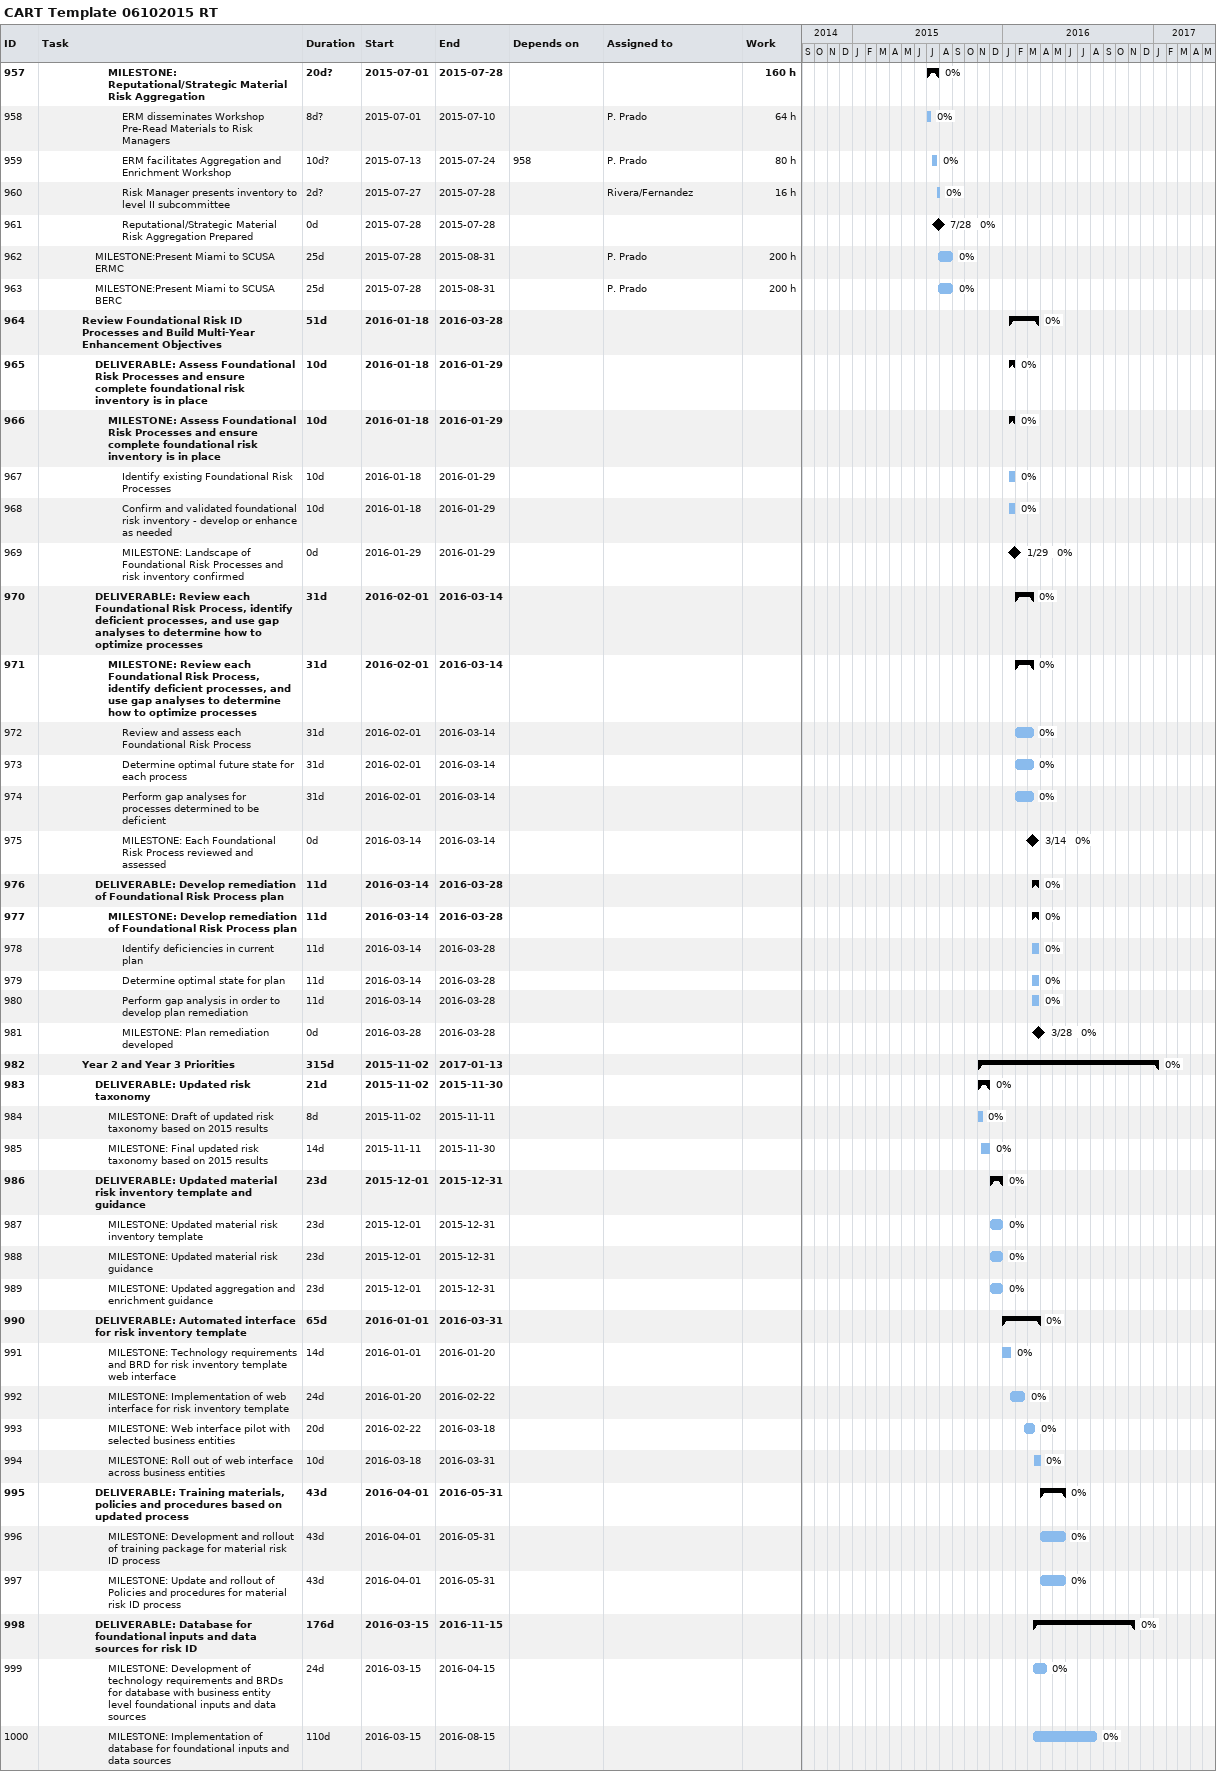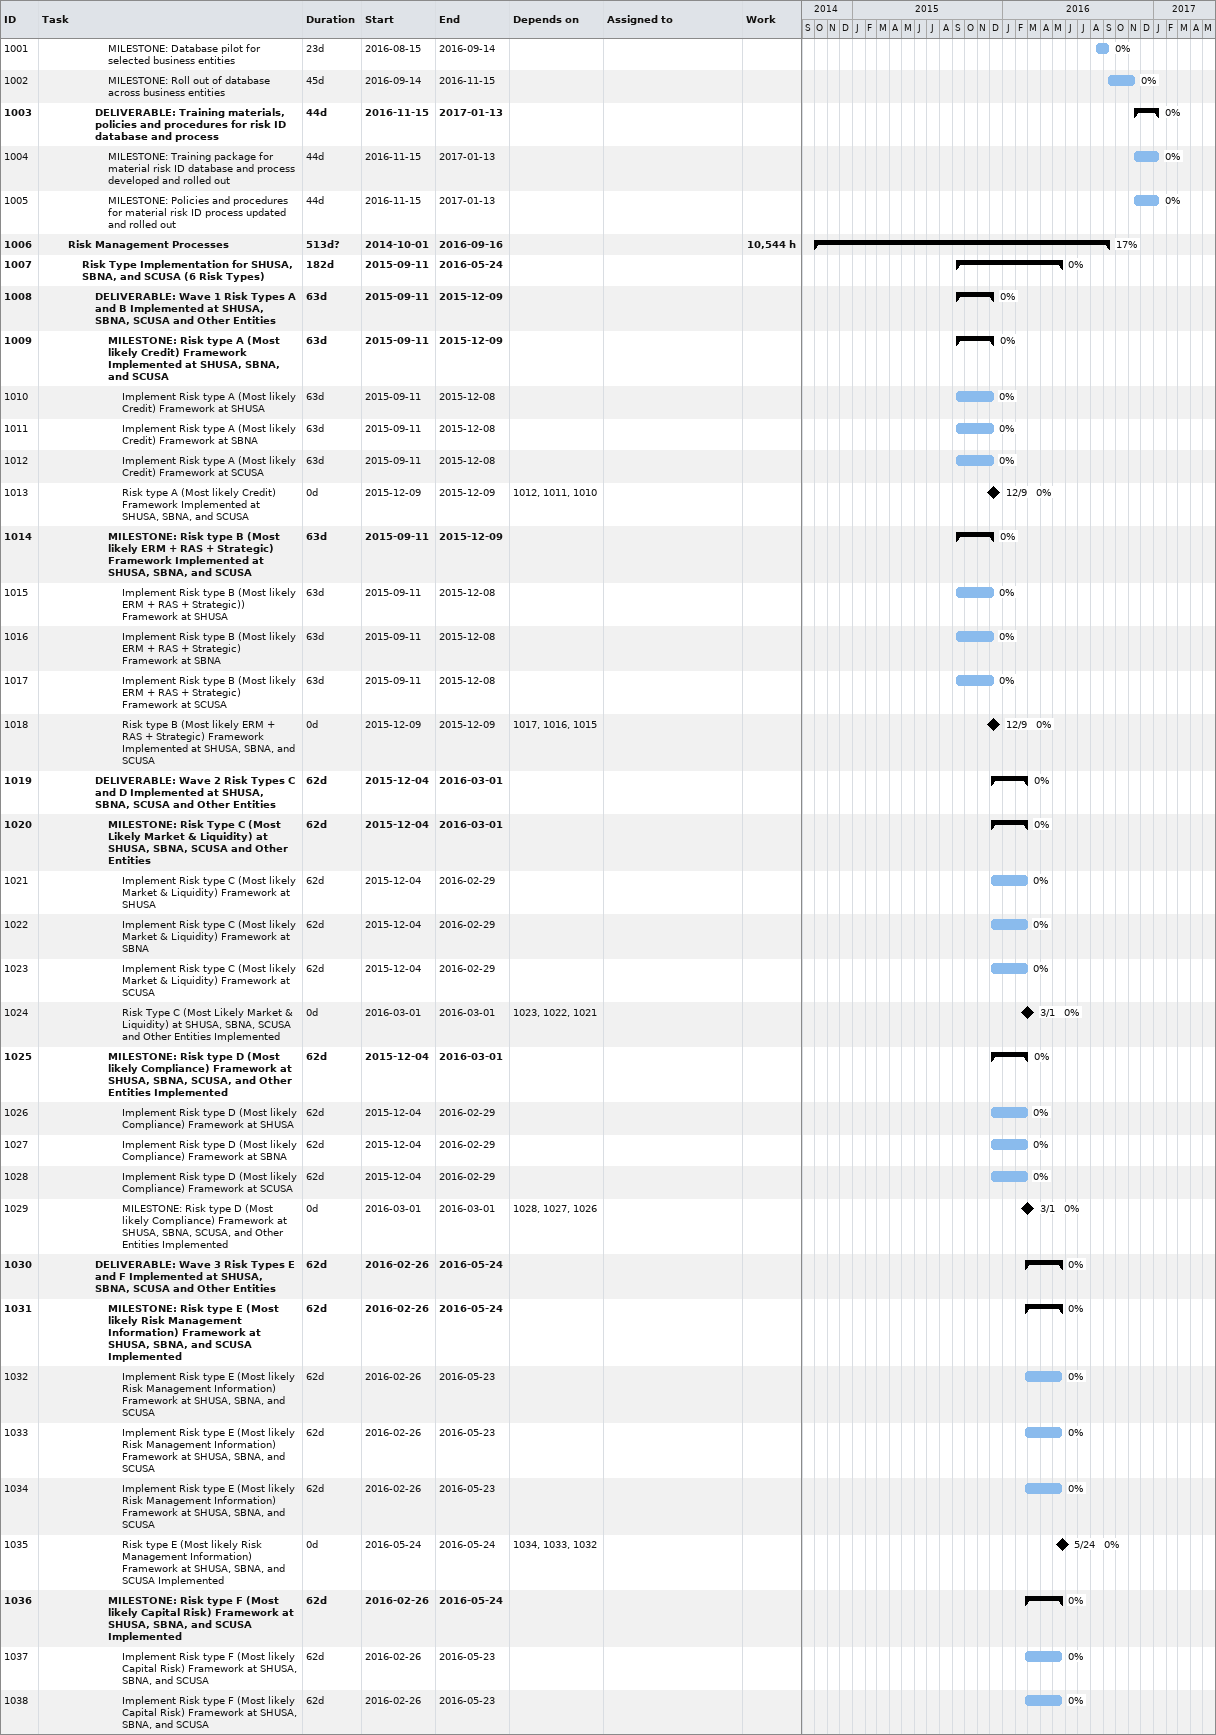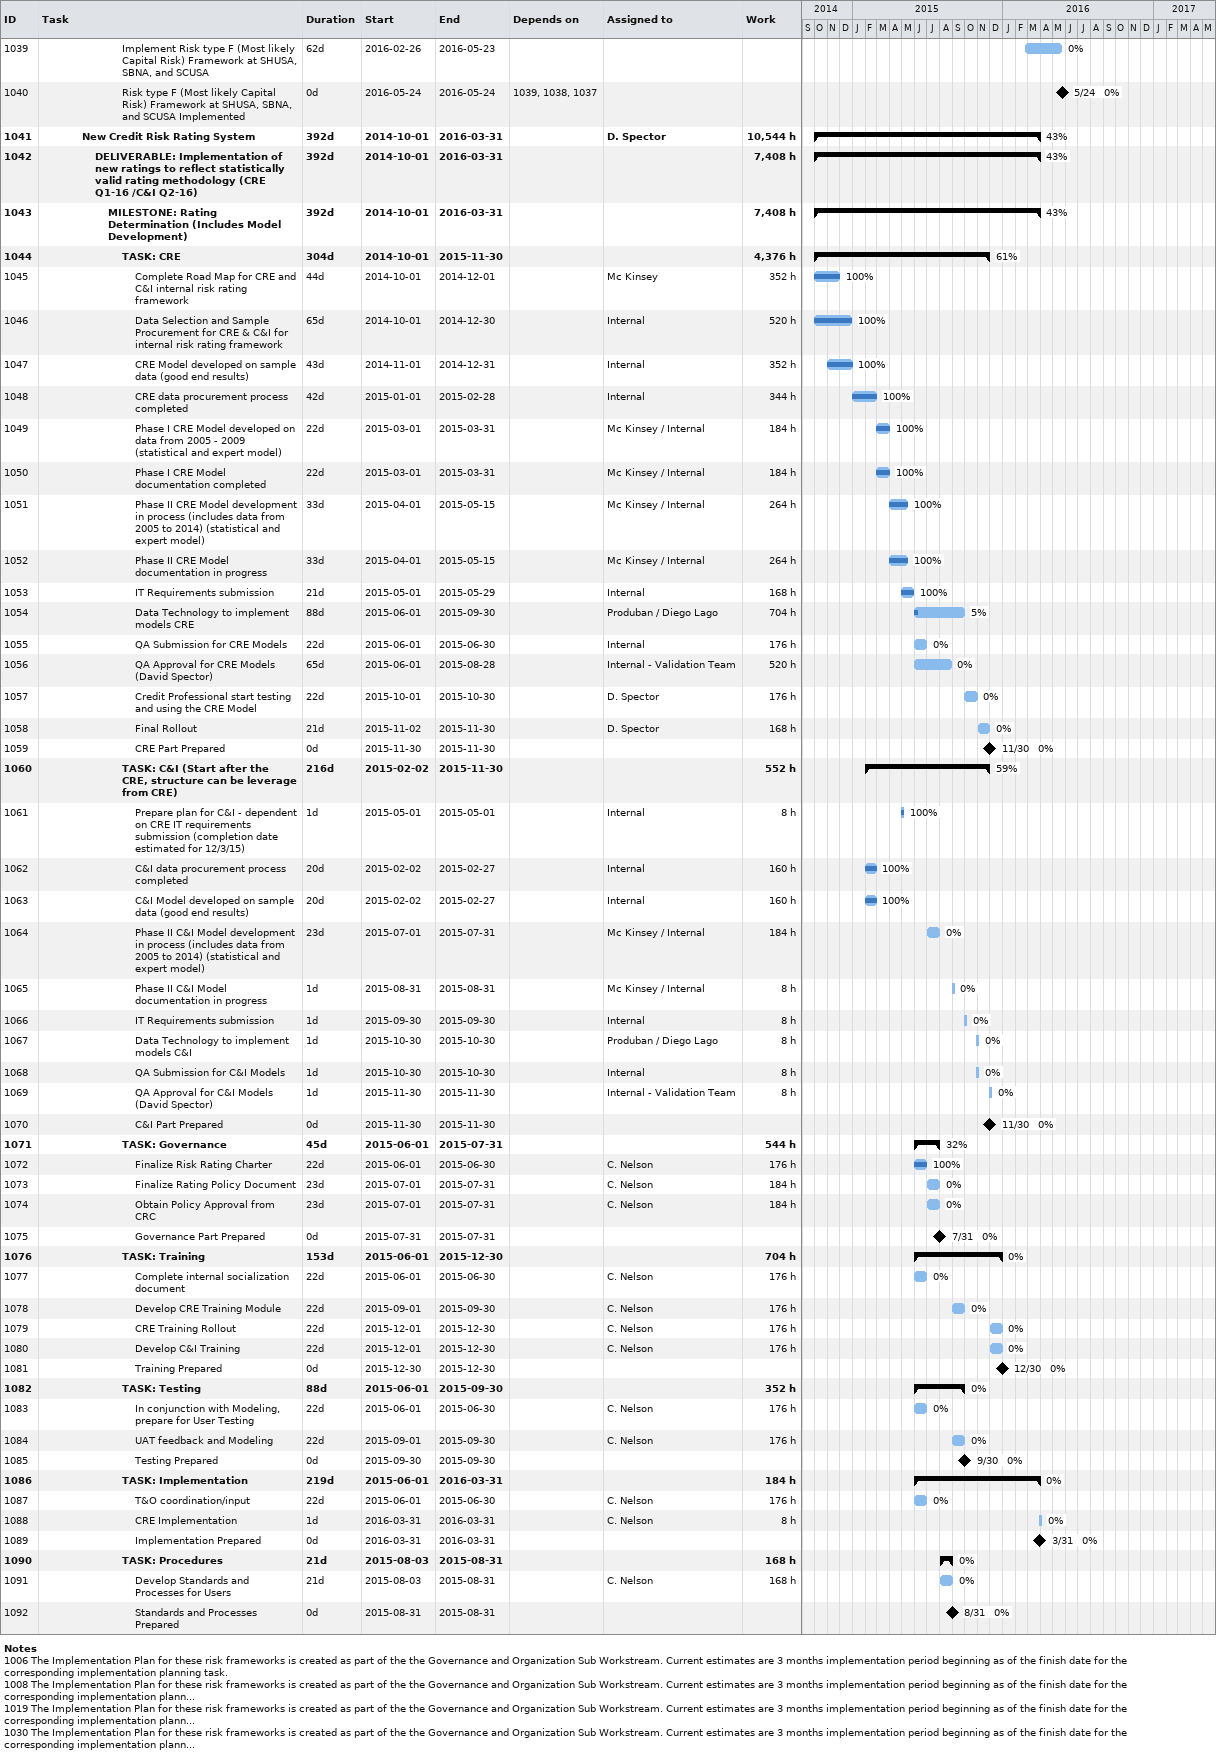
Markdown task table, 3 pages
CART Template 06102015 RT

| ID | Level | Task | Duration | Start | Finish | Predecessors | Resources | % complete | Work (h) |
|---|---|---|---|---|---|---|---|---|---|
| 957 | 6 | **MILESTONE: Reputational/Strategic Material Risk Aggregation** | 20d? | 2015-07-01 | 2015-07-28 |  |  | 0 | 160 |
| 958 | 7 | ERM disseminates Workshop Pre-Read Materials to Risk Managers | 8d? | 2015-07-01 | 2015-07-10 |  | P. Prado | 0 | 64 |
| 959 | 7 | ERM facilitates Aggregation and Enrichment Workshop | 10d? | 2015-07-13 | 2015-07-24 | 958 | P. Prado | 0 | 80 |
| 960 | 7 | Risk Manager presents inventory to level II subcommittee | 2d? | 2015-07-27 | 2015-07-28 |  | Rivera/Fernandez | 0 | 16 |
| 961 | 7 | Reputational/Strategic Material Risk Aggregation Prepared | 0d | 2015-07-28 | 2015-07-28 |  |  | 0 |  |
| 962 | 5 | MILESTONE:Present Miami to SCUSA ERMC | 25d | 2015-07-28 | 2015-08-31 |  | P. Prado | 0 | 200 |
| 963 | 5 | MILESTONE:Present Miami to SCUSA BERC | 25d | 2015-07-28 | 2015-08-31 |  | P. Prado | 0 | 200 |
| 964 | 4 | **Review Foundational Risk ID Processes and Build Multi-Year Enhancement Objectives** | 51d | 2016-01-18 | 2016-03-28 |  |  | 0 |  |
| 965 | 5 | **DELIVERABLE: Assess Foundational Risk Processes and ensure complete foundational risk inventory is in place** | 10d | 2016-01-18 | 2016-01-29 |  |  | 0 |  |
| 966 | 6 | **MILESTONE: Assess Foundational Risk Processes and ensure complete foundational risk inventory is in place** | 10d | 2016-01-18 | 2016-01-29 |  |  | 0 |  |
| 967 | 7 | Identify existing Foundational Risk Processes | 10d | 2016-01-18 | 2016-01-29 |  |  | 0 |  |
| 968 | 7 | Confirm and validated foundational risk inventory - develop or enhance as needed | 10d | 2016-01-18 | 2016-01-29 |  |  | 0 |  |
| 969 | 7 | MILESTONE: Landscape of Foundational Risk Processes and risk inventory confirmed | 0d | 2016-01-29 | 2016-01-29 |  |  | 0 |  |
| 970 | 5 | **DELIVERABLE: Review each Foundational Risk Process, identify deficient processes, and use gap analyses to determine how to optimize processes** | 31d | 2016-02-01 | 2016-03-14 |  |  | 0 |  |
| 971 | 6 | **MILESTONE: Review each Foundational Risk Process, identify deficient processes, and use gap analyses to determine how to optimize processes** | 31d | 2016-02-01 | 2016-03-14 |  |  | 0 |  |
| 972 | 7 | Review and assess each Foundational Risk Process | 31d | 2016-02-01 | 2016-03-14 |  |  | 0 |  |
| 973 | 7 | Determine optimal future state for each process | 31d | 2016-02-01 | 2016-03-14 |  |  | 0 |  |
| 974 | 7 | Perform gap analyses for processes determined to be deficient | 31d | 2016-02-01 | 2016-03-14 |  |  | 0 |  |
| 975 | 7 | MILESTONE: Each Foundational Risk Process reviewed and assessed | 0d | 2016-03-14 | 2016-03-14 |  |  | 0 |  |
| 976 | 5 | **DELIVERABLE: Develop remediation of Foundational Risk Process plan** | 11d | 2016-03-14 | 2016-03-28 |  |  | 0 |  |
| 977 | 6 | **MILESTONE: Develop remediation of Foundational Risk Process plan** | 11d | 2016-03-14 | 2016-03-28 |  |  | 0 |  |
| 978 | 7 | Identify deficiencies in current plan | 11d | 2016-03-14 | 2016-03-28 |  |  | 0 |  |
| 979 | 7 | Determine optimal state for plan | 11d | 2016-03-14 | 2016-03-28 |  |  | 0 |  |
| 980 | 7 | Perform gap analysis in order to develop plan remediation | 11d | 2016-03-14 | 2016-03-28 |  |  | 0 |  |
| 981 | 7 | MILESTONE: Plan remediation developed | 0d | 2016-03-28 | 2016-03-28 |  |  | 0 |  |
| 982 | 4 | **Year 2 and Year 3 Priorities** | 315d | 2015-11-02 | 2017-01-13 |  |  | 0 |  |
| 983 | 5 | **DELIVERABLE: Updated risk taxonomy** | 21d | 2015-11-02 | 2015-11-30 |  |  | 0 |  |
| 984 | 6 | MILESTONE: Draft of updated risk taxonomy based on 2015 results | 8d | 2015-11-02 | 2015-11-11 |  |  | 0 |  |
| 985 | 6 | MILESTONE: Final updated risk taxonomy based on 2015 results | 14d | 2015-11-11 | 2015-11-30 |  |  | 0 |  |
| 986 | 5 | **DELIVERABLE: Updated material risk inventory template and guidance** | 23d | 2015-12-01 | 2015-12-31 |  |  | 0 |  |
| 987 | 6 | MILESTONE: Updated material risk inventory template | 23d | 2015-12-01 | 2015-12-31 |  |  | 0 |  |
| 988 | 6 | MILESTONE: Updated material risk guidance | 23d | 2015-12-01 | 2015-12-31 |  |  | 0 |  |
| 989 | 6 | MILESTONE: Updated aggregation and enrichment guidance | 23d | 2015-12-01 | 2015-12-31 |  |  | 0 |  |
| 990 | 5 | **DELIVERABLE: Automated interface for risk inventory template** | 65d | 2016-01-01 | 2016-03-31 |  |  | 0 |  |
| 991 | 6 | MILESTONE: Technology requirements and BRD for risk inventory template web interface | 14d | 2016-01-01 | 2016-01-20 |  |  | 0 |  |
| 992 | 6 | MILESTONE: Implementation of web interface for risk inventory template | 24d | 2016-01-20 | 2016-02-22 |  |  | 0 |  |
| 993 | 6 | MILESTONE: Web interface pilot with selected business entities | 20d | 2016-02-22 | 2016-03-18 |  |  | 0 |  |
| 994 | 6 | MILESTONE: Roll out of web interface across business entities | 10d | 2016-03-18 | 2016-03-31 |  |  | 0 |  |
| 995 | 5 | **DELIVERABLE: Training materials, policies and procedures based on updated process** | 43d | 2016-04-01 | 2016-05-31 |  |  | 0 |  |
| 996 | 6 | MILESTONE: Development and rollout of training package for material risk ID process | 43d | 2016-04-01 | 2016-05-31 |  |  | 0 |  |
| 997 | 6 | MILESTONE: Update and rollout of Policies and procedures for material risk ID process | 43d | 2016-04-01 | 2016-05-31 |  |  | 0 |  |
| 998 | 5 | **DELIVERABLE: Database for foundational inputs and data sources for risk ID** | 176d | 2016-03-15 | 2016-11-15 |  |  | 0 |  |
| 999 | 6 | MILESTONE: Development of technology requirements and BRDs for database with business entity level foundational inputs and data sources | 24d | 2016-03-15 | 2016-04-15 |  |  | 0 |  |
| 1000 | 6 | MILESTONE: Implementation of database for foundational inputs and data sources | 110d | 2016-03-15 | 2016-08-15 |  |  | 0 |  |
| 1001 | 6 | MILESTONE: Database pilot for selected business entities | 23d | 2016-08-15 | 2016-09-14 |  |  | 0 |  |
| 1002 | 6 | MILESTONE: Roll out of database across business entities | 45d | 2016-09-14 | 2016-11-15 |  |  | 0 |  |
| 1003 | 5 | **DELIVERABLE: Training materials, policies and procedures for risk ID database and process** | 44d | 2016-11-15 | 2017-01-13 |  |  | 0 |  |
| 1004 | 6 | MILESTONE: Training package for material risk ID database and process developed and rolled out | 44d | 2016-11-15 | 2017-01-13 |  |  | 0 |  |
| 1005 | 6 | MILESTONE: Policies and procedures for material risk ID process updated and rolled out | 44d | 2016-11-15 | 2017-01-13 |  |  | 0 |  |
| 1006 | 3 | **Risk Management Processes** | 513d? | 2014-10-01 | 2016-09-16 |  |  | 17 | 10544 |
| 1007 | 4 | **Risk Type Implementation for SHUSA, SBNA, and SCUSA (6 Risk Types)** | 182d | 2015-09-11 | 2016-05-24 |  |  | 0 |  |
| 1008 | 5 | **DELIVERABLE: Wave 1 Risk Types A and B Implemented at SHUSA, SBNA, SCUSA and Other Entities** | 63d | 2015-09-11 | 2015-12-09 |  |  | 0 |  |
| 1009 | 6 | **MILESTONE: Risk type A (Most likely Credit) Framework Implemented at SHUSA, SBNA, and SCUSA** | 63d | 2015-09-11 | 2015-12-09 |  |  | 0 |  |
| 1010 | 7 | Implement Risk type A (Most likely Credit) Framework at SHUSA | 63d | 2015-09-11 | 2015-12-08 |  |  | 0 |  |
| 1011 | 7 | Implement Risk type A (Most likely Credit) Framework at SBNA | 63d | 2015-09-11 | 2015-12-08 |  |  | 0 |  |
| 1012 | 7 | Implement Risk type A (Most likely Credit) Framework at SCUSA | 63d | 2015-09-11 | 2015-12-08 |  |  | 0 |  |
| 1013 | 7 | Risk type A (Most likely Credit) Framework Implemented at SHUSA, SBNA, and SCUSA | 0d | 2015-12-09 | 2015-12-09 | 1012, 1011, 1010 |  | 0 |  |
| 1014 | 6 | **MILESTONE: Risk type B (Most likely ERM + RAS + Strategic) Framework Implemented at SHUSA, SBNA, and SCUSA** | 63d | 2015-09-11 | 2015-12-09 |  |  | 0 |  |
| 1015 | 7 | Implement Risk type B (Most likely ERM + RAS + Strategic)) Framework at SHUSA | 63d | 2015-09-11 | 2015-12-08 |  |  | 0 |  |
| 1016 | 7 | Implement Risk type B (Most likely ERM + RAS + Strategic) Framework at SBNA | 63d | 2015-09-11 | 2015-12-08 |  |  | 0 |  |
| 1017 | 7 | Implement Risk type B (Most likely ERM + RAS + Strategic) Framework at SCUSA | 63d | 2015-09-11 | 2015-12-08 |  |  | 0 |  |
| 1018 | 7 | Risk type B (Most likely ERM + RAS + Strategic) Framework Implemented at SHUSA, SBNA, and SCUSA | 0d | 2015-12-09 | 2015-12-09 | 1017, 1016, 1015 |  | 0 |  |
| 1019 | 5 | **DELIVERABLE: Wave 2 Risk Types C and D Implemented at SHUSA, SBNA, SCUSA and Other Entities** | 62d | 2015-12-04 | 2016-03-01 |  |  | 0 |  |
| 1020 | 6 | **MILESTONE: Risk Type C (Most Likely Market & Liquidity) at SHUSA, SBNA, SCUSA and Other Entities** | 62d | 2015-12-04 | 2016-03-01 |  |  | 0 |  |
| 1021 | 7 | Implement Risk type C (Most likely Market & Liquidity) Framework at SHUSA | 62d | 2015-12-04 | 2016-02-29 |  |  | 0 |  |
| 1022 | 7 | Implement Risk type C (Most likely Market & Liquidity) Framework at SBNA | 62d | 2015-12-04 | 2016-02-29 |  |  | 0 |  |
| 1023 | 7 | Implement Risk type C (Most likely Market & Liquidity) Framework at SCUSA | 62d | 2015-12-04 | 2016-02-29 |  |  | 0 |  |
| 1024 | 7 | Risk Type C (Most Likely Market & Liquidity) at SHUSA, SBNA, SCUSA and Other Entities Implemented | 0d | 2016-03-01 | 2016-03-01 | 1023, 1022, 1021 |  | 0 |  |
| 1025 | 6 | **MILESTONE: Risk type D (Most likely Compliance) Framework at SHUSA, SBNA, SCUSA, and Other Entities Implemented** | 62d | 2015-12-04 | 2016-03-01 |  |  | 0 |  |
| 1026 | 7 | Implement Risk type D (Most likely Compliance) Framework at SHUSA | 62d | 2015-12-04 | 2016-02-29 |  |  | 0 |  |
| 1027 | 7 | Implement Risk type D (Most likely Compliance) Framework at SBNA | 62d | 2015-12-04 | 2016-02-29 |  |  | 0 |  |
| 1028 | 7 | Implement Risk type D (Most likely Compliance) Framework at SCUSA | 62d | 2015-12-04 | 2016-02-29 |  |  | 0 |  |
| 1029 | 7 | MILESTONE: Risk type D (Most likely Compliance) Framework at SHUSA, SBNA, SCUSA, and Other Entities Implemented | 0d | 2016-03-01 | 2016-03-01 | 1028, 1027, 1026 |  | 0 |  |
| 1030 | 5 | **DELIVERABLE: Wave 3 Risk Types E and F Implemented at SHUSA, SBNA, SCUSA and Other Entities** | 62d | 2016-02-26 | 2016-05-24 |  |  | 0 |  |
| 1031 | 6 | **MILESTONE: Risk type E (Most likely Risk Management Information) Framework at SHUSA, SBNA, and SCUSA Implemented** | 62d | 2016-02-26 | 2016-05-24 |  |  | 0 |  |
| 1032 | 7 | Implement Risk type E (Most likely Risk Management Information) Framework at SHUSA, SBNA, and SCUSA | 62d | 2016-02-26 | 2016-05-23 |  |  | 0 |  |
| 1033 | 7 | Implement Risk type E (Most likely Risk Management Information) Framework at SHUSA, SBNA, and SCUSA | 62d | 2016-02-26 | 2016-05-23 |  |  | 0 |  |
| 1034 | 7 | Implement Risk type E (Most likely Risk Management Information) Framework at SHUSA, SBNA, and SCUSA | 62d | 2016-02-26 | 2016-05-23 |  |  | 0 |  |
| 1035 | 7 | Risk type E (Most likely Risk Management Information) Framework at SHUSA, SBNA, and SCUSA Implemented | 0d | 2016-05-24 | 2016-05-24 | 1034, 1033, 1032 |  | 0 |  |
| 1036 | 6 | **MILESTONE: Risk type F (Most likely Capital Risk) Framework at SHUSA, SBNA, and SCUSA Implemented** | 62d | 2016-02-26 | 2016-05-24 |  |  | 0 |  |
| 1037 | 7 | Implement Risk type F (Most likely Capital Risk) Framework at SHUSA, SBNA, and SCUSA | 62d | 2016-02-26 | 2016-05-23 |  |  | 0 |  |
| 1038 | 7 | Implement Risk type F (Most likely Capital Risk) Framework at SHUSA, SBNA, and SCUSA | 62d | 2016-02-26 | 2016-05-23 |  |  | 0 |  |
| 1039 | 7 | Implement Risk type F (Most likely Capital Risk) Framework at SHUSA, SBNA, and SCUSA | 62d | 2016-02-26 | 2016-05-23 |  |  | 0 |  |
| 1040 | 7 | Risk type F (Most likely Capital Risk) Framework at SHUSA, SBNA, and SCUSA Implemented | 0d | 2016-05-24 | 2016-05-24 | 1039, 1038, 1037 |  | 0 |  |
| 1041 | 4 | **New Credit Risk Rating System** | 392d | 2014-10-01 | 2016-03-31 |  | D. Spector | 43 | 10544 |
| 1042 | 5 | **DELIVERABLE: Implementation of new ratings to reflect statistically valid rating methodology (CRE Q1-16 /C&I Q2-16)** | 392d | 2014-10-01 | 2016-03-31 |  |  | 43 | 7408 |
| 1043 | 6 | **MILESTONE: Rating Determination (Includes Model Development)** | 392d | 2014-10-01 | 2016-03-31 |  |  | 43 | 7408 |
| 1044 | 7 | **TASK: CRE** | 304d | 2014-10-01 | 2015-11-30 |  |  | 61 | 4376 |
| 1045 | 8 | Complete Road Map for CRE and C&I internal risk rating framework | 44d | 2014-10-01 | 2014-12-01 |  | Mc Kinsey | 100 | 352 |
| 1046 | 8 | Data Selection and Sample Procurement for CRE & C&I for internal risk rating framework | 65d | 2014-10-01 | 2014-12-30 |  | Internal | 100 | 520 |
| 1047 | 8 | CRE Model developed on sample data (good end results) | 43d | 2014-11-01 | 2014-12-31 |  | Internal | 100 | 352 |
| 1048 | 8 | CRE data procurement process completed | 42d | 2015-01-01 | 2015-02-28 |  | Internal | 100 | 344 |
| 1049 | 8 | Phase I CRE Model developed on data from 2005 - 2009 (statistical and expert model) | 22d | 2015-03-01 | 2015-03-31 |  | Mc Kinsey / Internal | 100 | 184 |
| 1050 | 8 | Phase I CRE Model documentation completed | 22d | 2015-03-01 | 2015-03-31 |  | Mc Kinsey / Internal | 100 | 184 |
| 1051 | 8 | Phase II CRE Model development in process (includes data from 2005 to 2014) (statistical and expert model) | 33d | 2015-04-01 | 2015-05-15 |  | Mc Kinsey / Internal | 100 | 264 |
| 1052 | 8 | Phase II CRE Model documentation in progress | 33d | 2015-04-01 | 2015-05-15 |  | Mc Kinsey / Internal | 100 | 264 |
| 1053 | 8 | IT Requirements submission | 21d | 2015-05-01 | 2015-05-29 |  | Internal | 100 | 168 |
| 1054 | 8 | Data Technology to implement models CRE | 88d | 2015-06-01 | 2015-09-30 |  | Produban / Diego Lago | 5 | 704 |
| 1055 | 8 | QA Submission for CRE Models | 22d | 2015-06-01 | 2015-06-30 |  | Internal | 0 | 176 |
| 1056 | 8 | QA Approval for CRE Models (David Spector) | 65d | 2015-06-01 | 2015-08-28 |  | Internal - Validation Team | 0 | 520 |
| 1057 | 8 | Credit Professional start testing and using the CRE Model | 22d | 2015-10-01 | 2015-10-30 |  | D. Spector | 0 | 176 |
| 1058 | 8 | Final Rollout | 21d | 2015-11-02 | 2015-11-30 |  | D. Spector | 0 | 168 |
| 1059 | 8 | CRE Part Prepared | 0d | 2015-11-30 | 2015-11-30 |  |  | 0 |  |
| 1060 | 7 | **TASK: C&I (Start after the CRE, structure can be leverage from CRE)** | 216d | 2015-02-02 | 2015-11-30 |  |  | 59 | 552 |
| 1061 | 8 | Prepare plan for C&I - dependent on CRE IT requirements submission (completion date estimated for 12/3/15) | 1d | 2015-05-01 | 2015-05-01 |  | Internal | 100 | 8 |
| 1062 | 8 | C&I data procurement process completed | 20d | 2015-02-02 | 2015-02-27 |  | Internal | 100 | 160 |
| 1063 | 8 | C&I Model developed on sample data (good end results) | 20d | 2015-02-02 | 2015-02-27 |  | Internal | 100 | 160 |
| 1064 | 8 | Phase II C&I Model development in process (includes data from 2005 to 2014) (statistical and expert model) | 23d | 2015-07-01 | 2015-07-31 |  | Mc Kinsey / Internal | 0 | 184 |
| 1065 | 8 | Phase II C&I Model documentation in progress | 1d | 2015-08-31 | 2015-08-31 |  | Mc Kinsey / Internal | 0 | 8 |
| 1066 | 8 | IT Requirements submission | 1d | 2015-09-30 | 2015-09-30 |  | Internal | 0 | 8 |
| 1067 | 8 | Data Technology to implement models C&I | 1d | 2015-10-30 | 2015-10-30 |  | Produban / Diego Lago | 0 | 8 |
| 1068 | 8 | QA Submission for C&I Models | 1d | 2015-10-30 | 2015-10-30 |  | Internal | 0 | 8 |
| 1069 | 8 | QA Approval for C&I Models (David Spector) | 1d | 2015-11-30 | 2015-11-30 |  | Internal - Validation Team | 0 | 8 |
| 1070 | 8 | C&I Part Prepared | 0d | 2015-11-30 | 2015-11-30 |  |  | 0 |  |
| 1071 | 7 | **TASK: Governance** | 45d | 2015-06-01 | 2015-07-31 |  |  | 32 | 544 |
| 1072 | 8 | Finalize Risk Rating Charter | 22d | 2015-06-01 | 2015-06-30 |  | C. Nelson | 100 | 176 |
| 1073 | 8 | Finalize Rating Policy Document | 23d | 2015-07-01 | 2015-07-31 |  | C. Nelson | 0 | 184 |
| 1074 | 8 | Obtain Policy Approval from CRC | 23d | 2015-07-01 | 2015-07-31 |  | C. Nelson | 0 | 184 |
| 1075 | 8 | Governance Part Prepared | 0d | 2015-07-31 | 2015-07-31 |  |  | 0 |  |
| 1076 | 7 | **TASK: Training** | 153d | 2015-06-01 | 2015-12-30 |  |  | 0 | 704 |
| 1077 | 8 | Complete internal socialization document | 22d | 2015-06-01 | 2015-06-30 |  | C. Nelson | 0 | 176 |
| 1078 | 8 | Develop CRE Training Module | 22d | 2015-09-01 | 2015-09-30 |  | C. Nelson | 0 | 176 |
| 1079 | 8 | CRE Training Rollout | 22d | 2015-12-01 | 2015-12-30 |  | C. Nelson | 0 | 176 |
| 1080 | 8 | Develop C&I Training | 22d | 2015-12-01 | 2015-12-30 |  | C. Nelson | 0 | 176 |
| 1081 | 8 | Training Prepared | 0d | 2015-12-30 | 2015-12-30 |  |  | 0 |  |
| 1082 | 7 | **TASK: Testing** | 88d | 2015-06-01 | 2015-09-30 |  |  | 0 | 352 |
| 1083 | 8 | In conjunction with Modeling, prepare for User Testing | 22d | 2015-06-01 | 2015-06-30 |  | C. Nelson | 0 | 176 |
| 1084 | 8 | UAT feedback and Modeling | 22d | 2015-09-01 | 2015-09-30 |  | C. Nelson | 0 | 176 |
| 1085 | 8 | Testing Prepared | 0d | 2015-09-30 | 2015-09-30 |  |  | 0 |  |
| 1086 | 7 | **TASK: Implementation** | 219d | 2015-06-01 | 2016-03-31 |  |  | 0 | 184 |
| 1087 | 8 | T&O coordination/input | 22d | 2015-06-01 | 2015-06-30 |  | C. Nelson | 0 | 176 |
| 1088 | 8 | CRE Implementation | 1d | 2016-03-31 | 2016-03-31 |  | C. Nelson | 0 | 8 |
| 1089 | 8 | Implementation Prepared | 0d | 2016-03-31 | 2016-03-31 |  |  | 0 |  |
| 1090 | 7 | **TASK: Procedures** | 21d | 2015-08-03 | 2015-08-31 |  |  | 0 | 168 |
| 1091 | 8 | Develop Standards and Processes for Users | 21d | 2015-08-03 | 2015-08-31 |  | C. Nelson | 0 | 168 |
| 1092 | 8 | Standards and Processes Prepared | 0d | 2015-08-31 | 2015-08-31 |  |  | 0 |  |

Notes
- 1006: The Implementation Plan for these risk frameworks is created as part of the the Governance and Organization Sub Workstream. Current estimates are 3 months implementation period beginning as of the finish date for the corresponding implementation planning task.
- 1008: The Implementation Plan for these risk frameworks is created as part of the the Governance and Organization Sub Workstream. Current estimates are 3 months implementation period beginning as of the finish date for the corresponding implementation plann...
- 1019: The Implementation Plan for these risk frameworks is created as part of the the Governance and Organization Sub Workstream. Current estimates are 3 months implementation period beginning as of the finish date for the corresponding implementation plann...
- 1030: The Implementation Plan for these risk frameworks is created as part of the the Governance and Organization Sub Workstream. Current estimates are 3 months implementation period beginning as of the finish date for the corresponding implementation plann...
